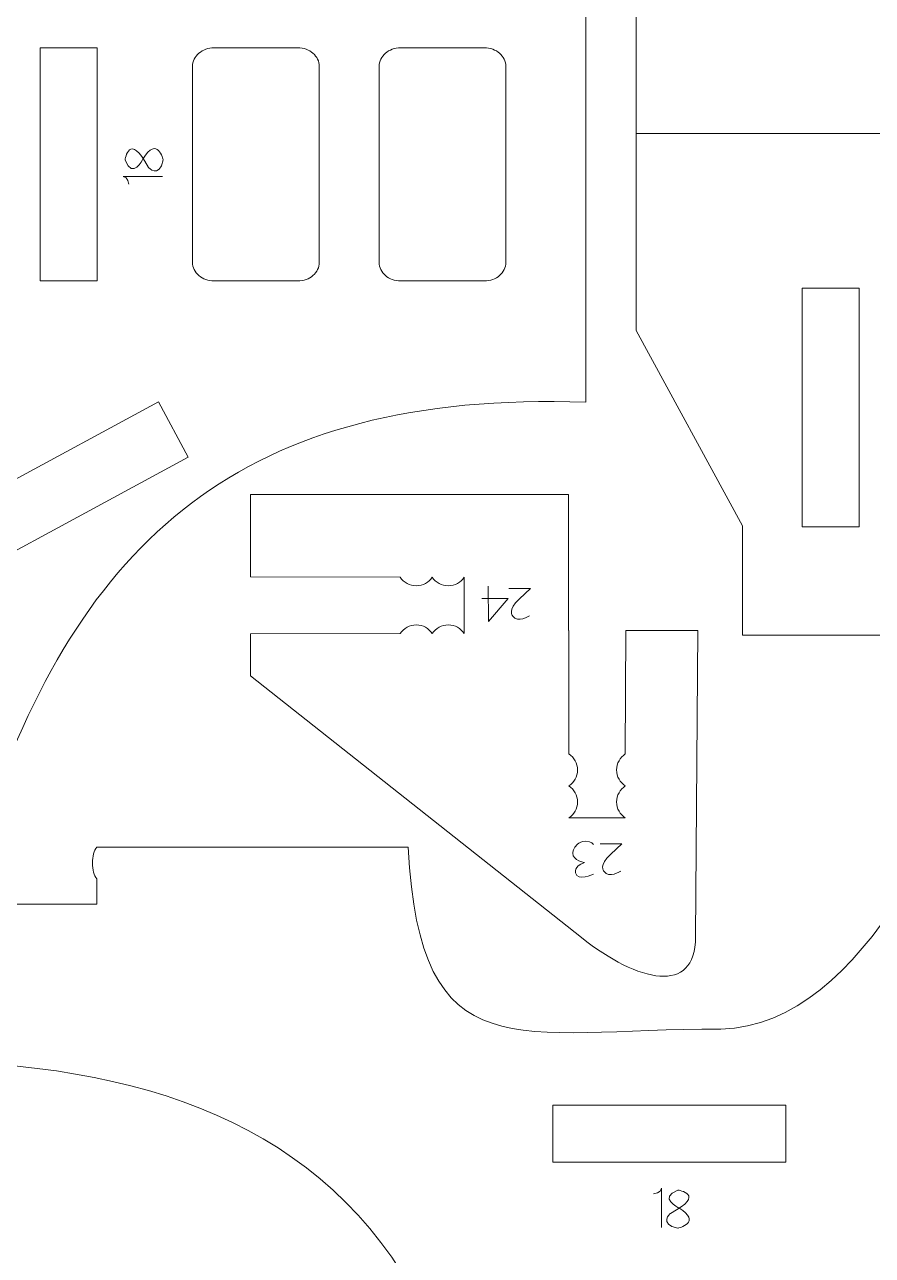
# Model space of a CAD drawing. Header units: centimetres. Extents: x -25 to 25, y -32.5 to 32.5.
# Drawn here: x -6.85 to -2.34, y -15.44 to -8.9 of the extents above; entities that cross this region are included whole.
import ezdxf

# ---------------------------------------------------------------- set-up
doc = ezdxf.new("R2010")
doc.units = ezdxf.units.CM
doc.header["$MEASUREMENT"] = 0
doc.layers.add('Capa 1', color=7, linetype='Continuous')

msp = doc.modelspace()

# ---------------------------------------------------------------- linework, layer by layer
at = {"layer": 'Capa 1', "color": 250, "lineweight": 9}
for points, knots in [([(-8.13728, -4.57478), (-8.13728, -4.57478), (-8.13728, -3.6281), (-8.13728, -3.6281), (-8.13728, -3.6281), (-8.13728, -3.6281), (-6.78828, -3.6281), (-6.78828, -3.6281), (-6.78828, -3.6281), (-7.26262, -6.23005), (-7.18712, -8.7196), (-3.86299, -8.66964), (-3.86299, -8.66964), (-3.86299, -8.66964), (-3.86299, -10.90465), (-3.86299, -10.90465), (-3.86299, -10.90465), (-5.69849, -10.84175), (-6.5558, -11.64392), (-7.06865, -13.1726), (-7.06865, -13.1726), (-7.06865, -13.1726), (-8.23524, -13.1726), (-8.23524, -13.1726), (-8.23524, -13.1726), (-8.23524, -13.1726), (-8.23817, -12.54241), (-8.23817, -12.54241)], [0, 0, 0, 0, 0.125, 0.125, 0.125, 0.125, 0.25, 0.25, 0.25, 0.25, 0.375, 0.375, 0.375, 0.375, 0.5, 0.5, 0.5, 0.5, 0.625, 0.625, 0.625, 0.625, 0.75, 0.75, 0.75, 0.75, 1, 1, 1, 1]), ([(-3.73009, -8.53035), (-3.73009, -8.53035), (-3.59559, -8.53035), (-3.59559, -8.53035), (-3.59559, -8.53035), (-3.59559, -8.53035), (-3.59559, -9.477), (-3.59559, -9.477)], [0, 0, 0, 0, 0.3333333, 0.3333333, 0.3333333, 0.3333333, 1, 1, 1, 1]), ([(-6.46366, -10.2604), (-6.46366, -10.2604), (-6.7666, -10.2604), (-6.7666, -10.2604), (-6.7666, -10.2604), (-6.7666, -10.2604), (-6.7666, -9.0204), (-6.7666, -9.0204), (-6.7666, -9.0204), (-6.7666, -9.0204), (-6.46366, -9.0204), (-6.46366, -9.0204), (-6.46366, -9.0204), (-6.46366, -9.0204), (-6.46366, -10.2604), (-6.46366, -10.2604)], [0, 0, 0, 0, 0.2, 0.2, 0.2, 0.2, 0.4, 0.4, 0.4, 0.4, 0.6, 0.6, 0.6, 0.6, 1, 1, 1, 1]), ([(-5.28139, -9.1198), (-5.28139, -9.1198), (-5.28139, -10.16099), (-5.28139, -10.16099), (-5.28139, -10.16099), (-5.28139, -10.16099), (-5.28197, -10.17113), (-5.28197, -10.17113), (-5.28197, -10.17113), (-5.28197, -10.17113), (-5.28373, -10.18097), (-5.28373, -10.18097), (-5.28373, -10.18097), (-5.28373, -10.18097), (-5.28655, -10.19048), (-5.28655, -10.19048), (-5.28655, -10.19048), (-5.28655, -10.19048), (-5.29043, -10.19961), (-5.29043, -10.19961), (-5.29043, -10.19961), (-5.29043, -10.19961), (-5.29525, -10.20828), (-5.29525, -10.20828), (-5.29525, -10.20828), (-5.29525, -10.20828), (-5.301, -10.21649), (-5.301, -10.21649), (-5.301, -10.21649), (-5.301, -10.21649), (-5.30761, -10.22414), (-5.30761, -10.22414), (-5.30761, -10.22414), (-5.30761, -10.22414), (-5.31501, -10.23121), (-5.31501, -10.23121), (-5.31501, -10.23121), (-5.31501, -10.23121), (-5.32315, -10.23764), (-5.32315, -10.23764), (-5.32315, -10.23764), (-5.32315, -10.23764), (-5.33197, -10.24337), (-5.33197, -10.24337), (-5.33197, -10.24337), (-5.33197, -10.24337), (-5.34143, -10.24836), (-5.34143, -10.24836), (-5.34143, -10.24836), (-5.34143, -10.24836), (-5.35144, -10.25255), (-5.35144, -10.25255), (-5.35144, -10.25255), (-5.35144, -10.25255), (-5.36193, -10.25592), (-5.36193, -10.25592), (-5.36193, -10.25592), (-5.36193, -10.25592), (-5.3729, -10.25836), (-5.3729, -10.25836), (-5.3729, -10.25836), (-5.3729, -10.25836), (-5.38425, -10.25989), (-5.38425, -10.25989), (-5.38425, -10.25989), (-5.38425, -10.25989), (-5.39592, -10.2604), (-5.39592, -10.2604), (-5.39592, -10.2604), (-5.39592, -10.2604), (-5.84109, -10.2604), (-5.84109, -10.2604), (-5.84109, -10.2604), (-5.84109, -10.2604), (-5.85278, -10.25989), (-5.85278, -10.25989), (-5.85278, -10.25989), (-5.85278, -10.25989), (-5.86411, -10.25836), (-5.86411, -10.25836), (-5.86411, -10.25836), (-5.86411, -10.25836), (-5.87507, -10.25592), (-5.87507, -10.25592), (-5.87507, -10.25592), (-5.87507, -10.25592), (-5.88559, -10.25255), (-5.88559, -10.25255), (-5.88559, -10.25255), (-5.88559, -10.25255), (-5.89561, -10.24836), (-5.89561, -10.24836), (-5.89561, -10.24836), (-5.89561, -10.24836), (-5.90504, -10.24337), (-5.90504, -10.24337), (-5.90504, -10.24337), (-5.90504, -10.24337), (-5.91386, -10.23764), (-5.91386, -10.23764), (-5.91386, -10.23764), (-5.91386, -10.23764), (-5.922, -10.23121), (-5.922, -10.23121), (-5.922, -10.23121), (-5.922, -10.23121), (-5.9294, -10.22414), (-5.9294, -10.22414), (-5.9294, -10.22414), (-5.9294, -10.22414), (-5.93601, -10.21649), (-5.93601, -10.21649), (-5.93601, -10.21649), (-5.93601, -10.21649), (-5.94176, -10.20828), (-5.94176, -10.20828), (-5.94176, -10.20828), (-5.94176, -10.20828), (-5.94661, -10.19961), (-5.94661, -10.19961), (-5.94661, -10.19961), (-5.94661, -10.19961), (-5.95046, -10.19048), (-5.95046, -10.19048), (-5.95046, -10.19048), (-5.95046, -10.19048), (-5.95328, -10.18097), (-5.95328, -10.18097), (-5.95328, -10.18097), (-5.95328, -10.18097), (-5.95504, -10.17113), (-5.95504, -10.17113), (-5.95504, -10.17113), (-5.95504, -10.17113), (-5.95562, -10.16099), (-5.95562, -10.16099), (-5.95562, -10.16099), (-5.95562, -10.16099), (-5.95562, -9.1198), (-5.95562, -9.1198), (-5.95562, -9.1198), (-5.95562, -9.1198), (-5.95504, -9.10968), (-5.95504, -9.10968), (-5.95504, -9.10968), (-5.95504, -9.10968), (-5.95328, -9.09982), (-5.95328, -9.09982), (-5.95328, -9.09982), (-5.95328, -9.09982), (-5.95046, -9.09031), (-5.95046, -9.09031), (-5.95046, -9.09031), (-5.95046, -9.09031), (-5.94661, -9.08121), (-5.94661, -9.08121), (-5.94661, -9.08121), (-5.94661, -9.08121), (-5.94176, -9.07251), (-5.94176, -9.07251), (-5.94176, -9.07251), (-5.94176, -9.07251), (-5.93601, -9.0643), (-5.93601, -9.0643), (-5.93601, -9.0643), (-5.93601, -9.0643), (-5.9294, -9.05665), (-5.9294, -9.05665), (-5.9294, -9.05665), (-5.9294, -9.05665), (-5.922, -9.04958), (-5.922, -9.04958), (-5.922, -9.04958), (-5.922, -9.04958), (-5.91386, -9.04316), (-5.91386, -9.04316), (-5.91386, -9.04316), (-5.91386, -9.04316), (-5.90504, -9.03742), (-5.90504, -9.03742), (-5.90504, -9.03742), (-5.90504, -9.03742), (-5.89561, -9.03243), (-5.89561, -9.03243), (-5.89561, -9.03243), (-5.89561, -9.03243), (-5.88559, -9.02824), (-5.88559, -9.02824), (-5.88559, -9.02824), (-5.88559, -9.02824), (-5.87507, -9.02487), (-5.87507, -9.02487), (-5.87507, -9.02487), (-5.87507, -9.02487), (-5.86411, -9.02243), (-5.86411, -9.02243), (-5.86411, -9.02243), (-5.86411, -9.02243), (-5.85278, -9.02093), (-5.85278, -9.02093), (-5.85278, -9.02093), (-5.85278, -9.02093), (-5.84109, -9.0204), (-5.84109, -9.0204), (-5.84109, -9.0204), (-5.84109, -9.0204), (-5.39592, -9.0204), (-5.39592, -9.0204), (-5.39592, -9.0204), (-5.39592, -9.0204), (-5.38425, -9.02093), (-5.38425, -9.02093), (-5.38425, -9.02093), (-5.38425, -9.02093), (-5.3729, -9.02243), (-5.3729, -9.02243), (-5.3729, -9.02243), (-5.3729, -9.02243), (-5.36193, -9.02487), (-5.36193, -9.02487), (-5.36193, -9.02487), (-5.36193, -9.02487), (-5.35144, -9.02824), (-5.35144, -9.02824), (-5.35144, -9.02824), (-5.35144, -9.02824), (-5.34143, -9.03243), (-5.34143, -9.03243), (-5.34143, -9.03243), (-5.34143, -9.03243), (-5.33197, -9.03742), (-5.33197, -9.03742), (-5.33197, -9.03742), (-5.33197, -9.03742), (-5.32315, -9.04316), (-5.32315, -9.04316), (-5.32315, -9.04316), (-5.32315, -9.04316), (-5.31501, -9.04958), (-5.31501, -9.04958), (-5.31501, -9.04958), (-5.31501, -9.04958), (-5.30761, -9.05665), (-5.30761, -9.05665), (-5.30761, -9.05665), (-5.30761, -9.05665), (-5.301, -9.0643), (-5.301, -9.0643), (-5.301, -9.0643), (-5.301, -9.0643), (-5.29525, -9.07251), (-5.29525, -9.07251), (-5.29525, -9.07251), (-5.29525, -9.07251), (-5.29043, -9.08121), (-5.29043, -9.08121), (-5.29043, -9.08121), (-5.29043, -9.08121), (-5.28655, -9.09031), (-5.28655, -9.09031), (-5.28655, -9.09031), (-5.28655, -9.09031), (-5.28373, -9.09982), (-5.28373, -9.09982), (-5.28373, -9.09982), (-5.28373, -9.09982), (-5.28197, -9.10968), (-5.28197, -9.10968), (-5.28197, -9.10968), (-5.28197, -9.10968), (-5.28139, -9.1198), (-5.28139, -9.1198)], [0, 0, 0, 0, 0.0144928, 0.0144928, 0.0144928, 0.0144928, 0.0289855, 0.0289855, 0.0289855, 0.0289855, 0.0434783, 0.0434783, 0.0434783, 0.0434783, 0.057971, 0.057971, 0.057971, 0.057971, 0.0724638, 0.0724638, 0.0724638, 0.0724638, 0.0869565, 0.0869565, 0.0869565, 0.0869565, 0.1014493, 0.1014493, 0.1014493, 0.1014493, 0.115942, 0.115942, 0.115942, 0.115942, 0.1304348, 0.1304348, 0.1304348, 0.1304348, 0.1449275, 0.1449275, 0.1449275, 0.1449275, 0.1594203, 0.1594203, 0.1594203, 0.1594203, 0.173913, 0.173913, 0.173913, 0.173913, 0.1884058, 0.1884058, 0.1884058, 0.1884058, 0.2028986, 0.2028986, 0.2028986, 0.2028986, 0.2173913, 0.2173913, 0.2173913, 0.2173913, 0.2318841, 0.2318841, 0.2318841, 0.2318841, 0.2463768, 0.2463768, 0.2463768, 0.2463768, 0.2608696, 0.2608696, 0.2608696, 0.2608696, 0.2753623, 0.2753623, 0.2753623, 0.2753623, 0.2898551, 0.2898551, 0.2898551, 0.2898551, 0.3043478, 0.3043478, 0.3043478, 0.3043478, 0.3188406, 0.3188406, 0.3188406, 0.3188406, 0.3333333, 0.3333333, 0.3333333, 0.3333333, 0.3478261, 0.3478261, 0.3478261, 0.3478261, 0.3623188, 0.3623188, 0.3623188, 0.3623188, 0.3768116, 0.3768116, 0.3768116, 0.3768116, 0.3913043, 0.3913043, 0.3913043, 0.3913043, 0.4057971, 0.4057971, 0.4057971, 0.4057971, 0.4202899, 0.4202899, 0.4202899, 0.4202899, 0.4347826, 0.4347826, 0.4347826, 0.4347826, 0.4492754, 0.4492754, 0.4492754, 0.4492754, 0.4637681, 0.4637681, 0.4637681, 0.4637681, 0.4782609, 0.4782609, 0.4782609, 0.4782609, 0.4927536, 0.4927536, 0.4927536, 0.4927536, 0.5072464, 0.5072464, 0.5072464, 0.5072464, 0.5217391, 0.5217391, 0.5217391, 0.5217391, 0.5362319, 0.5362319, 0.5362319, 0.5362319, 0.5507246, 0.5507246, 0.5507246, 0.5507246, 0.5652174, 0.5652174, 0.5652174, 0.5652174, 0.5797101, 0.5797101, 0.5797101, 0.5797101, 0.5942029, 0.5942029, 0.5942029, 0.5942029, 0.6086957, 0.6086957, 0.6086957, 0.6086957, 0.6231884, 0.6231884, 0.6231884, 0.6231884, 0.6376812, 0.6376812, 0.6376812, 0.6376812, 0.6521739, 0.6521739, 0.6521739, 0.6521739, 0.6666667, 0.6666667, 0.6666667, 0.6666667, 0.6811594, 0.6811594, 0.6811594, 0.6811594, 0.6956522, 0.6956522, 0.6956522, 0.6956522, 0.7101449, 0.7101449, 0.7101449, 0.7101449, 0.7246377, 0.7246377, 0.7246377, 0.7246377, 0.7391304, 0.7391304, 0.7391304, 0.7391304, 0.7536232, 0.7536232, 0.7536232, 0.7536232, 0.7681159, 0.7681159, 0.7681159, 0.7681159, 0.7826087, 0.7826087, 0.7826087, 0.7826087, 0.7971014, 0.7971014, 0.7971014, 0.7971014, 0.8115942, 0.8115942, 0.8115942, 0.8115942, 0.826087, 0.826087, 0.826087, 0.826087, 0.8405797, 0.8405797, 0.8405797, 0.8405797, 0.8550725, 0.8550725, 0.8550725, 0.8550725, 0.8695652, 0.8695652, 0.8695652, 0.8695652, 0.884058, 0.884058, 0.884058, 0.884058, 0.8985507, 0.8985507, 0.8985507, 0.8985507, 0.9130435, 0.9130435, 0.9130435, 0.9130435, 0.9275362, 0.9275362, 0.9275362, 0.9275362, 0.942029, 0.942029, 0.942029, 0.942029, 0.9565217, 0.9565217, 0.9565217, 0.9565217, 0.9710145, 0.9710145, 0.9710145, 0.9710145, 1, 1, 1, 1]), ([(-4.28917, -9.1198), (-4.28917, -9.1198), (-4.28917, -10.16099), (-4.28917, -10.16099), (-4.28917, -10.16099), (-4.28917, -10.16099), (-4.28976, -10.17113), (-4.28976, -10.17113), (-4.28976, -10.17113), (-4.28976, -10.17113), (-4.29151, -10.18097), (-4.29151, -10.18097), (-4.29151, -10.18097), (-4.29151, -10.18097), (-4.29433, -10.19048), (-4.29433, -10.19048), (-4.29433, -10.19048), (-4.29433, -10.19048), (-4.29821, -10.19961), (-4.29821, -10.19961), (-4.29821, -10.19961), (-4.29821, -10.19961), (-4.30304, -10.20828), (-4.30304, -10.20828), (-4.30304, -10.20828), (-4.30304, -10.20828), (-4.30878, -10.21649), (-4.30878, -10.21649), (-4.30878, -10.21649), (-4.30878, -10.21649), (-4.3154, -10.22414), (-4.3154, -10.22414), (-4.3154, -10.22414), (-4.3154, -10.22414), (-4.32279, -10.23121), (-4.32279, -10.23121), (-4.32279, -10.23121), (-4.32279, -10.23121), (-4.33094, -10.23764), (-4.33094, -10.23764), (-4.33094, -10.23764), (-4.33094, -10.23764), (-4.33975, -10.24337), (-4.33975, -10.24337), (-4.33975, -10.24337), (-4.33975, -10.24337), (-4.34921, -10.24836), (-4.34921, -10.24836), (-4.34921, -10.24836), (-4.34921, -10.24836), (-4.3592, -10.25255), (-4.3592, -10.25255), (-4.3592, -10.25255), (-4.3592, -10.25255), (-4.36972, -10.25592), (-4.36972, -10.25592), (-4.36972, -10.25592), (-4.36972, -10.25592), (-4.38068, -10.25836), (-4.38068, -10.25836), (-4.38068, -10.25836), (-4.38068, -10.25836), (-4.39201, -10.25989), (-4.39201, -10.25989), (-4.39201, -10.25989), (-4.39201, -10.25989), (-4.4037, -10.2604), (-4.4037, -10.2604), (-4.4037, -10.2604), (-4.4037, -10.2604), (-4.84888, -10.2604), (-4.84888, -10.2604), (-4.84888, -10.2604), (-4.84888, -10.2604), (-4.86054, -10.25989), (-4.86054, -10.25989), (-4.86054, -10.25989), (-4.86054, -10.25989), (-4.87189, -10.25836), (-4.87189, -10.25836), (-4.87189, -10.25836), (-4.87189, -10.25836), (-4.88286, -10.25592), (-4.88286, -10.25592), (-4.88286, -10.25592), (-4.88286, -10.25592), (-4.89338, -10.25255), (-4.89338, -10.25255), (-4.89338, -10.25255), (-4.89338, -10.25255), (-4.90337, -10.24836), (-4.90337, -10.24836), (-4.90337, -10.24836), (-4.90337, -10.24836), (-4.91282, -10.24337), (-4.91282, -10.24337), (-4.91282, -10.24337), (-4.91282, -10.24337), (-4.92164, -10.23764), (-4.92164, -10.23764), (-4.92164, -10.23764), (-4.92164, -10.23764), (-4.92979, -10.23121), (-4.92979, -10.23121), (-4.92979, -10.23121), (-4.92979, -10.23121), (-4.93718, -10.22414), (-4.93718, -10.22414), (-4.93718, -10.22414), (-4.93718, -10.22414), (-4.94379, -10.21649), (-4.94379, -10.21649), (-4.94379, -10.21649), (-4.94379, -10.21649), (-4.94954, -10.20828), (-4.94954, -10.20828), (-4.94954, -10.20828), (-4.94954, -10.20828), (-4.95437, -10.19961), (-4.95437, -10.19961), (-4.95437, -10.19961), (-4.95437, -10.19961), (-4.95824, -10.19048), (-4.95824, -10.19048), (-4.95824, -10.19048), (-4.95824, -10.19048), (-4.96106, -10.18097), (-4.96106, -10.18097), (-4.96106, -10.18097), (-4.96106, -10.18097), (-4.96282, -10.17113), (-4.96282, -10.17113), (-4.96282, -10.17113), (-4.96282, -10.17113), (-4.96341, -10.16099), (-4.96341, -10.16099), (-4.96341, -10.16099), (-4.96341, -10.16099), (-4.96341, -9.1198), (-4.96341, -9.1198), (-4.96341, -9.1198), (-4.96341, -9.1198), (-4.96282, -9.10968), (-4.96282, -9.10968), (-4.96282, -9.10968), (-4.96282, -9.10968), (-4.96106, -9.09982), (-4.96106, -9.09982), (-4.96106, -9.09982), (-4.96106, -9.09982), (-4.95824, -9.09031), (-4.95824, -9.09031), (-4.95824, -9.09031), (-4.95824, -9.09031), (-4.95437, -9.08121), (-4.95437, -9.08121), (-4.95437, -9.08121), (-4.95437, -9.08121), (-4.94954, -9.07251), (-4.94954, -9.07251), (-4.94954, -9.07251), (-4.94954, -9.07251), (-4.94379, -9.0643), (-4.94379, -9.0643), (-4.94379, -9.0643), (-4.94379, -9.0643), (-4.93718, -9.05665), (-4.93718, -9.05665), (-4.93718, -9.05665), (-4.93718, -9.05665), (-4.92979, -9.04958), (-4.92979, -9.04958), (-4.92979, -9.04958), (-4.92979, -9.04958), (-4.92164, -9.04316), (-4.92164, -9.04316), (-4.92164, -9.04316), (-4.92164, -9.04316), (-4.91282, -9.03742), (-4.91282, -9.03742), (-4.91282, -9.03742), (-4.91282, -9.03742), (-4.90337, -9.03243), (-4.90337, -9.03243), (-4.90337, -9.03243), (-4.90337, -9.03243), (-4.89338, -9.02824), (-4.89338, -9.02824), (-4.89338, -9.02824), (-4.89338, -9.02824), (-4.88286, -9.02487), (-4.88286, -9.02487), (-4.88286, -9.02487), (-4.88286, -9.02487), (-4.87189, -9.02243), (-4.87189, -9.02243), (-4.87189, -9.02243), (-4.87189, -9.02243), (-4.86054, -9.02093), (-4.86054, -9.02093), (-4.86054, -9.02093), (-4.86054, -9.02093), (-4.84888, -9.0204), (-4.84888, -9.0204), (-4.84888, -9.0204), (-4.84888, -9.0204), (-4.4037, -9.0204), (-4.4037, -9.0204), (-4.4037, -9.0204), (-4.4037, -9.0204), (-4.39201, -9.02093), (-4.39201, -9.02093), (-4.39201, -9.02093), (-4.39201, -9.02093), (-4.38068, -9.02243), (-4.38068, -9.02243), (-4.38068, -9.02243), (-4.38068, -9.02243), (-4.36972, -9.02487), (-4.36972, -9.02487), (-4.36972, -9.02487), (-4.36972, -9.02487), (-4.3592, -9.02824), (-4.3592, -9.02824), (-4.3592, -9.02824), (-4.3592, -9.02824), (-4.34921, -9.03243), (-4.34921, -9.03243), (-4.34921, -9.03243), (-4.34921, -9.03243), (-4.33975, -9.03742), (-4.33975, -9.03742), (-4.33975, -9.03742), (-4.33975, -9.03742), (-4.33094, -9.04316), (-4.33094, -9.04316), (-4.33094, -9.04316), (-4.33094, -9.04316), (-4.32279, -9.04958), (-4.32279, -9.04958), (-4.32279, -9.04958), (-4.32279, -9.04958), (-4.3154, -9.05665), (-4.3154, -9.05665), (-4.3154, -9.05665), (-4.3154, -9.05665), (-4.30878, -9.0643), (-4.30878, -9.0643), (-4.30878, -9.0643), (-4.30878, -9.0643), (-4.30304, -9.07251), (-4.30304, -9.07251), (-4.30304, -9.07251), (-4.30304, -9.07251), (-4.29821, -9.08121), (-4.29821, -9.08121), (-4.29821, -9.08121), (-4.29821, -9.08121), (-4.29433, -9.09031), (-4.29433, -9.09031), (-4.29433, -9.09031), (-4.29433, -9.09031), (-4.29151, -9.09982), (-4.29151, -9.09982), (-4.29151, -9.09982), (-4.29151, -9.09982), (-4.28976, -9.10968), (-4.28976, -9.10968), (-4.28976, -9.10968), (-4.28976, -9.10968), (-4.28917, -9.1198), (-4.28917, -9.1198)], [0, 0, 0, 0, 0.0144928, 0.0144928, 0.0144928, 0.0144928, 0.0289855, 0.0289855, 0.0289855, 0.0289855, 0.0434783, 0.0434783, 0.0434783, 0.0434783, 0.057971, 0.057971, 0.057971, 0.057971, 0.0724638, 0.0724638, 0.0724638, 0.0724638, 0.0869565, 0.0869565, 0.0869565, 0.0869565, 0.1014493, 0.1014493, 0.1014493, 0.1014493, 0.115942, 0.115942, 0.115942, 0.115942, 0.1304348, 0.1304348, 0.1304348, 0.1304348, 0.1449275, 0.1449275, 0.1449275, 0.1449275, 0.1594203, 0.1594203, 0.1594203, 0.1594203, 0.173913, 0.173913, 0.173913, 0.173913, 0.1884058, 0.1884058, 0.1884058, 0.1884058, 0.2028986, 0.2028986, 0.2028986, 0.2028986, 0.2173913, 0.2173913, 0.2173913, 0.2173913, 0.2318841, 0.2318841, 0.2318841, 0.2318841, 0.2463768, 0.2463768, 0.2463768, 0.2463768, 0.2608696, 0.2608696, 0.2608696, 0.2608696, 0.2753623, 0.2753623, 0.2753623, 0.2753623, 0.2898551, 0.2898551, 0.2898551, 0.2898551, 0.3043478, 0.3043478, 0.3043478, 0.3043478, 0.3188406, 0.3188406, 0.3188406, 0.3188406, 0.3333333, 0.3333333, 0.3333333, 0.3333333, 0.3478261, 0.3478261, 0.3478261, 0.3478261, 0.3623188, 0.3623188, 0.3623188, 0.3623188, 0.3768116, 0.3768116, 0.3768116, 0.3768116, 0.3913043, 0.3913043, 0.3913043, 0.3913043, 0.4057971, 0.4057971, 0.4057971, 0.4057971, 0.4202899, 0.4202899, 0.4202899, 0.4202899, 0.4347826, 0.4347826, 0.4347826, 0.4347826, 0.4492754, 0.4492754, 0.4492754, 0.4492754, 0.4637681, 0.4637681, 0.4637681, 0.4637681, 0.4782609, 0.4782609, 0.4782609, 0.4782609, 0.4927536, 0.4927536, 0.4927536, 0.4927536, 0.5072464, 0.5072464, 0.5072464, 0.5072464, 0.5217391, 0.5217391, 0.5217391, 0.5217391, 0.5362319, 0.5362319, 0.5362319, 0.5362319, 0.5507246, 0.5507246, 0.5507246, 0.5507246, 0.5652174, 0.5652174, 0.5652174, 0.5652174, 0.5797101, 0.5797101, 0.5797101, 0.5797101, 0.5942029, 0.5942029, 0.5942029, 0.5942029, 0.6086957, 0.6086957, 0.6086957, 0.6086957, 0.6231884, 0.6231884, 0.6231884, 0.6231884, 0.6376812, 0.6376812, 0.6376812, 0.6376812, 0.6521739, 0.6521739, 0.6521739, 0.6521739, 0.6666667, 0.6666667, 0.6666667, 0.6666667, 0.6811594, 0.6811594, 0.6811594, 0.6811594, 0.6956522, 0.6956522, 0.6956522, 0.6956522, 0.7101449, 0.7101449, 0.7101449, 0.7101449, 0.7246377, 0.7246377, 0.7246377, 0.7246377, 0.7391304, 0.7391304, 0.7391304, 0.7391304, 0.7536232, 0.7536232, 0.7536232, 0.7536232, 0.7681159, 0.7681159, 0.7681159, 0.7681159, 0.7826087, 0.7826087, 0.7826087, 0.7826087, 0.7971014, 0.7971014, 0.7971014, 0.7971014, 0.8115942, 0.8115942, 0.8115942, 0.8115942, 0.826087, 0.826087, 0.826087, 0.826087, 0.8405797, 0.8405797, 0.8405797, 0.8405797, 0.8550725, 0.8550725, 0.8550725, 0.8550725, 0.8695652, 0.8695652, 0.8695652, 0.8695652, 0.884058, 0.884058, 0.884058, 0.884058, 0.8985507, 0.8985507, 0.8985507, 0.8985507, 0.9130435, 0.9130435, 0.9130435, 0.9130435, 0.9275362, 0.9275362, 0.9275362, 0.9275362, 0.942029, 0.942029, 0.942029, 0.942029, 0.9565217, 0.9565217, 0.9565217, 0.9565217, 0.9710145, 0.9710145, 0.9710145, 0.9710145, 1, 1, 1, 1]), ([(-3.59559, -9.477), (-3.59559, -9.477), (-3.59559, -10.52307), (-3.59559, -10.52307), (-3.59559, -10.52307), (-3.59559, -10.52307), (-3.03098, -11.56143), (-3.03098, -11.56143), (-3.03098, -11.56143), (-3.03098, -11.56143), (-3.03098, -12.14284), (-3.03098, -12.14284), (-3.03098, -12.14284), (-3.03098, -12.14284), (-1.67285, -12.14284), (-1.67285, -12.14284), (-1.67285, -12.14284), (-1.67285, -12.14284), (-0.31472, -12.14284), (-0.31472, -12.14284), (-0.31472, -12.14284), (-0.31472, -12.14284), (-0.31472, -11.56143), (-0.31472, -11.56143), (-0.31472, -11.56143), (-0.31472, -11.56143), (0.24987, -10.52307), (0.24987, -10.52307), (0.24987, -10.52307), (0.24987, -10.52307), (0.24987, -9.477), (0.24987, -9.477), (0.24987, -9.477), (0.24987, -9.477), (-1.67285, -9.477), (-1.67285, -9.477), (-1.67285, -9.477), (-1.67285, -9.477), (-3.59559, -9.477), (-3.59559, -9.477)], [0, 0, 0, 0, 0.0909091, 0.0909091, 0.0909091, 0.0909091, 0.1818182, 0.1818182, 0.1818182, 0.1818182, 0.2727273, 0.2727273, 0.2727273, 0.2727273, 0.3636364, 0.3636364, 0.3636364, 0.3636364, 0.4545455, 0.4545455, 0.4545455, 0.4545455, 0.5454545, 0.5454545, 0.5454545, 0.5454545, 0.6363636, 0.6363636, 0.6363636, 0.6363636, 0.7272727, 0.7272727, 0.7272727, 0.7272727, 0.8181818, 0.8181818, 0.8181818, 0.8181818, 1, 1, 1, 1]), ([(-2.71258, -11.56782), (-2.71258, -11.56782), (-2.71258, -10.29782), (-2.71258, -10.29782), (-2.71258, -10.29782), (-2.71258, -10.29782), (-2.40967, -10.29782), (-2.40967, -10.29782), (-2.40967, -10.29782), (-2.40967, -10.29782), (-2.40967, -11.56782), (-2.40967, -11.56782), (-2.40967, -11.56782), (-2.40967, -11.56782), (-2.71258, -11.56782), (-2.71258, -11.56782)], [0, 0, 0, 0, 0.2, 0.2, 0.2, 0.2, 0.4, 0.4, 0.4, 0.4, 0.6, 0.6, 0.6, 0.6, 1, 1, 1, 1]), ([(-6.13764, -10.90334), (-6.13764, -10.90334), (-5.97878, -11.19699), (-5.97878, -11.19699), (-5.97878, -11.19699), (-5.97878, -11.19699), (-7.64236, -12.09747), (-7.64236, -12.09747), (-7.64236, -12.09747), (-7.64236, -12.09747), (-7.80108, -11.80348), (-7.80108, -11.80348), (-7.80108, -11.80348), (-7.80108, -11.80348), (-6.13764, -10.90334), (-6.13764, -10.90334)], [0, 0, 0, 0, 0.2, 0.2, 0.2, 0.2, 0.4, 0.4, 0.4, 0.4, 0.6, 0.6, 0.6, 0.6, 1, 1, 1, 1]), ([(-3.954, -12.77523), (-3.954, -12.77523), (-3.954, -12.11843), (-3.954, -12.11843), (-3.954, -12.11843), (-3.954, -12.11843), (-3.9552, -12.11843), (-3.9552, -12.11843), (-3.9552, -12.11843), (-3.9552, -12.11843), (-3.9552, -11.39618), (-3.9552, -11.39618), (-3.9552, -11.39618), (-3.9552, -11.39618), (-5.64713, -11.39618), (-5.64713, -11.39618), (-5.64713, -11.39618), (-5.64713, -11.39618), (-5.64713, -11.83363), (-5.64713, -11.83363), (-5.64713, -11.83363), (-5.64713, -11.83363), (-4.8508, -11.83511), (-4.8508, -11.83511)], [0, 0, 0, 0, 0.1428571, 0.1428571, 0.1428571, 0.1428571, 0.2857143, 0.2857143, 0.2857143, 0.2857143, 0.4285714, 0.4285714, 0.4285714, 0.4285714, 0.5714286, 0.5714286, 0.5714286, 0.5714286, 0.7142857, 0.7142857, 0.7142857, 0.7142857, 1, 1, 1, 1]), ([(-4.8508, -11.8351), (-4.83285, -11.8628), (-4.80146, -11.88116), (-4.76574, -11.88116), (-4.76574, -11.88116), (-4.73003, -11.88116), (-4.69864, -11.8628), (-4.68068, -11.8351)], [0, 0, 0, 0, 0.3333333, 0.3333333, 0.3333333, 0.3333333, 1, 1, 1, 1]), ([(-4.68068, -11.8351), (-4.66272, -11.8628), (-4.63133, -11.88116), (-4.59562, -11.88116), (-4.59562, -11.88116), (-4.5599, -11.88116), (-4.52851, -11.8628), (-4.51056, -11.8351), (-4.51056, -11.8351), (-4.51056, -11.8351), (-4.51055, -12.13511), (-4.51055, -12.13511)], [0, 0, 0, 0, 0.25, 0.25, 0.25, 0.25, 0.5, 0.5, 0.5, 0.5, 1, 1, 1, 1]), ([(-4.8508, -12.13511), (-4.83284, -12.10741), (-4.80145, -12.08905), (-4.76573, -12.08905), (-4.76573, -12.08905), (-4.73002, -12.08905), (-4.69863, -12.10741), (-4.68067, -12.13511)], [0, 0, 0, 0, 0.3333333, 0.3333333, 0.3333333, 0.3333333, 1, 1, 1, 1]), ([(-4.68067, -12.13511), (-4.66271, -12.10741), (-4.63132, -12.08905), (-4.59561, -12.08905), (-4.59561, -12.08905), (-4.5599, -12.08905), (-4.52851, -12.10741), (-4.51055, -12.13511)], [0, 0, 0, 0, 0.3333333, 0.3333333, 0.3333333, 0.3333333, 1, 1, 1, 1]), ([(-4.8508, -12.13512), (-4.8508, -12.13512), (-5.64713, -12.13657), (-5.64713, -12.13657), (-5.64713, -12.13657), (-5.64713, -12.13657), (-5.64713, -12.35966), (-5.64713, -12.35966), (-5.64713, -12.35966), (-5.64713, -12.35966), (-3.88646, -13.75177), (-3.88646, -13.75177), (-3.88646, -13.75177), (-3.88646, -13.75177), (-3.85811, -13.77367), (-3.85811, -13.77367), (-3.85811, -13.77367), (-3.85811, -13.77367), (-3.82985, -13.79457), (-3.82985, -13.79457), (-3.82985, -13.79457), (-3.82985, -13.79457), (-3.80167, -13.81435), (-3.80167, -13.81435), (-3.80167, -13.81435), (-3.80167, -13.81435), (-3.77369, -13.83304), (-3.77369, -13.83304), (-3.77369, -13.83304), (-3.77369, -13.83304), (-3.7459, -13.85059), (-3.7459, -13.85059), (-3.7459, -13.85059), (-3.7459, -13.85059), (-3.71839, -13.86697), (-3.71839, -13.86697), (-3.71839, -13.86697), (-3.71839, -13.86697), (-3.69121, -13.88209), (-3.69121, -13.88209), (-3.69121, -13.88209), (-3.69121, -13.88209), (-3.66443, -13.89596), (-3.66443, -13.89596), (-3.66443, -13.89596), (-3.66443, -13.89596), (-3.63809, -13.90854), (-3.63809, -13.90854), (-3.63809, -13.90854), (-3.63809, -13.90854), (-3.61223, -13.91976), (-3.61223, -13.91976), (-3.61223, -13.91976), (-3.61223, -13.91976), (-3.58695, -13.92961), (-3.58695, -13.92961), (-3.58695, -13.92961), (-3.58695, -13.92961), (-3.56223, -13.938), (-3.56223, -13.938), (-3.56223, -13.938), (-3.56223, -13.938), (-3.53821, -13.94498), (-3.53821, -13.94498), (-3.53821, -13.94498), (-3.53821, -13.94498), (-3.51488, -13.95045), (-3.51488, -13.95045), (-3.51488, -13.95045), (-3.51488, -13.95045), (-3.49234, -13.95435), (-3.49234, -13.95435), (-3.49234, -13.95435), (-3.49234, -13.95435), (-3.47061, -13.95673), (-3.47061, -13.95673), (-3.47061, -13.95673), (-3.47061, -13.95673), (-3.44976, -13.95745), (-3.44976, -13.95745), (-3.44976, -13.95745), (-3.44976, -13.95745), (-3.42987, -13.95653), (-3.42987, -13.95653), (-3.42987, -13.95653), (-3.42987, -13.95653), (-3.41093, -13.95391), (-3.41093, -13.95391), (-3.41093, -13.95391), (-3.41093, -13.95391), (-3.39307, -13.94955), (-3.39307, -13.94955), (-3.39307, -13.94955), (-3.39307, -13.94955), (-3.37627, -13.94344), (-3.37627, -13.94344), (-3.37627, -13.94344), (-3.37627, -13.94344), (-3.36065, -13.93552), (-3.36065, -13.93552), (-3.36065, -13.93552), (-3.36065, -13.93552), (-3.34623, -13.92573), (-3.34623, -13.92573), (-3.34623, -13.92573), (-3.34623, -13.92573), (-3.33309, -13.91407), (-3.33309, -13.91407), (-3.33309, -13.91407), (-3.33309, -13.91407), (-3.32126, -13.90048), (-3.32126, -13.90048), (-3.32126, -13.90048), (-3.32126, -13.90048), (-3.31079, -13.88491), (-3.31079, -13.88491), (-3.31079, -13.88491), (-3.31079, -13.88491), (-3.30175, -13.86733), (-3.30175, -13.86733), (-3.30175, -13.86733), (-3.30175, -13.86733), (-3.29419, -13.84775), (-3.29419, -13.84775), (-3.29419, -13.84775), (-3.29419, -13.84775), (-3.28817, -13.82604), (-3.28817, -13.82604), (-3.28817, -13.82604), (-3.28817, -13.82604), (-3.28376, -13.80221), (-3.28376, -13.80221), (-3.28376, -13.80221), (-3.28376, -13.80221), (-3.28097, -13.77624), (-3.28097, -13.77624), (-3.28097, -13.77624), (-3.28097, -13.77624), (-3.27991, -13.74809), (-3.27991, -13.74809), (-3.27991, -13.74809), (-3.27991, -13.74809), (-3.2683, -12.11843), (-3.2683, -12.11843), (-3.2683, -12.11843), (-3.2683, -12.11843), (-3.65106, -12.11843), (-3.65106, -12.11843), (-3.65106, -12.11843), (-3.65106, -12.11843), (-3.65399, -12.77523), (-3.65399, -12.77523)], [0, 0, 0, 0, 0.025641, 0.025641, 0.025641, 0.025641, 0.0512821, 0.0512821, 0.0512821, 0.0512821, 0.0769231, 0.0769231, 0.0769231, 0.0769231, 0.1025641, 0.1025641, 0.1025641, 0.1025641, 0.1282051, 0.1282051, 0.1282051, 0.1282051, 0.1538462, 0.1538462, 0.1538462, 0.1538462, 0.1794872, 0.1794872, 0.1794872, 0.1794872, 0.2051282, 0.2051282, 0.2051282, 0.2051282, 0.2307692, 0.2307692, 0.2307692, 0.2307692, 0.2564103, 0.2564103, 0.2564103, 0.2564103, 0.2820513, 0.2820513, 0.2820513, 0.2820513, 0.3076923, 0.3076923, 0.3076923, 0.3076923, 0.3333333, 0.3333333, 0.3333333, 0.3333333, 0.3589744, 0.3589744, 0.3589744, 0.3589744, 0.3846154, 0.3846154, 0.3846154, 0.3846154, 0.4102564, 0.4102564, 0.4102564, 0.4102564, 0.4358974, 0.4358974, 0.4358974, 0.4358974, 0.4615385, 0.4615385, 0.4615385, 0.4615385, 0.4871795, 0.4871795, 0.4871795, 0.4871795, 0.5128205, 0.5128205, 0.5128205, 0.5128205, 0.5384615, 0.5384615, 0.5384615, 0.5384615, 0.5641026, 0.5641026, 0.5641026, 0.5641026, 0.5897436, 0.5897436, 0.5897436, 0.5897436, 0.6153846, 0.6153846, 0.6153846, 0.6153846, 0.6410256, 0.6410256, 0.6410256, 0.6410256, 0.6666667, 0.6666667, 0.6666667, 0.6666667, 0.6923077, 0.6923077, 0.6923077, 0.6923077, 0.7179487, 0.7179487, 0.7179487, 0.7179487, 0.7435897, 0.7435897, 0.7435897, 0.7435897, 0.7692308, 0.7692308, 0.7692308, 0.7692308, 0.7948718, 0.7948718, 0.7948718, 0.7948718, 0.8205128, 0.8205128, 0.8205128, 0.8205128, 0.8461538, 0.8461538, 0.8461538, 0.8461538, 0.8717949, 0.8717949, 0.8717949, 0.8717949, 0.8974359, 0.8974359, 0.8974359, 0.8974359, 0.9230769, 0.9230769, 0.9230769, 0.9230769, 0.9487179, 0.9487179, 0.9487179, 0.9487179, 1, 1, 1, 1]), ([(0.11295, -12.3964), (0.11295, -12.3964), (-1.6514, -12.3964), (-1.6514, -12.3964), (-1.6514, -12.3964), (-1.88161, -13.00385), (-2.37141, -14.22213), (-3.14552, -14.23798), (-3.14552, -14.23798), (-4.2381, -14.23798), (-4.74378, -14.47728), (-4.8091, -13.27121), (-4.8091, -13.27121), (-4.8091, -13.27121), (-6.46528, -13.27121), (-6.46528, -13.27121)], [0, 0, 0, 0, 0.2, 0.2, 0.2, 0.2, 0.4, 0.4, 0.4, 0.4, 0.6, 0.6, 0.6, 0.6, 1, 1, 1, 1]), ([(-3.954, -12.77524), (-3.9263, -12.7932), (-3.90794, -12.82459), (-3.90794, -12.86031), (-3.90794, -12.86031), (-3.90794, -12.89602), (-3.9263, -12.92741), (-3.954, -12.94537)], [0, 0, 0, 0, 0.3333333, 0.3333333, 0.3333333, 0.3333333, 1, 1, 1, 1]), ([(-3.65399, -12.77524), (-3.68169, -12.79319), (-3.70005, -12.82458), (-3.70005, -12.8603), (-3.70005, -12.8603), (-3.70005, -12.89601), (-3.68169, -12.9274), (-3.65399, -12.94536)], [0, 0, 0, 0, 0.3333333, 0.3333333, 0.3333333, 0.3333333, 1, 1, 1, 1]), ([(-3.65399, -12.94536), (-3.68169, -12.96332), (-3.70005, -12.99471), (-3.70005, -13.03042), (-3.70005, -13.03042), (-3.70005, -13.06614), (-3.68169, -13.09753), (-3.65399, -13.11548), (-3.65399, -13.11548), (-3.65399, -13.11548), (-3.954, -13.11549), (-3.954, -13.11549)], [0, 0, 0, 0, 0.25, 0.25, 0.25, 0.25, 0.5, 0.5, 0.5, 0.5, 1, 1, 1, 1]), ([(-3.954, -12.94537), (-3.9263, -12.96333), (-3.90794, -12.99472), (-3.90794, -13.03043), (-3.90794, -13.03043), (-3.90794, -13.06614), (-3.9263, -13.09753), (-3.954, -13.11549)], [0, 0, 0, 0, 0.3333333, 0.3333333, 0.3333333, 0.3333333, 1, 1, 1, 1]), ([(-8.48487, -13.27121), (-8.48487, -13.27121), (-9.43155, -13.27121), (-9.43155, -13.27121), (-9.43155, -13.27121), (-9.43155, -13.27121), (-9.43155, -14.62021), (-9.43155, -14.62021), (-9.43155, -14.62021), (-6.8296, -14.14587), (-4.34005, -14.22137), (-4.39001, -17.5455), (-4.39001, -17.5455), (-4.39001, -17.5455), (-2.155, -17.5455), (-2.155, -17.5455), (-2.155, -17.5455), (-2.2179, -15.71), (-1.41573, -14.85269), (0.11295, -14.33984), (0.11295, -14.33984), (0.11295, -14.33984), (0.11295, -13.17325), (0.11295, -13.17325)], [0, 0, 0, 0, 0.1428571, 0.1428571, 0.1428571, 0.1428571, 0.2857143, 0.2857143, 0.2857143, 0.2857143, 0.4285714, 0.4285714, 0.4285714, 0.4285714, 0.5714286, 0.5714286, 0.5714286, 0.5714286, 0.7142857, 0.7142857, 0.7142857, 0.7142857, 1, 1, 1, 1]), ([(-6.46528, -13.27121), (-6.47913, -13.28899), (-6.48831, -13.32007), (-6.48831, -13.35543), (-6.48831, -13.35543), (-6.48831, -13.39079), (-6.47913, -13.42187), (-6.46528, -13.43965)], [0, 0, 0, 0, 0.3333333, 0.3333333, 0.3333333, 0.3333333, 1, 1, 1, 1]), ([(-6.46528, -13.43965), (-6.46528, -13.43965), (-6.46528, -13.57415), (-6.46528, -13.57415), (-6.46528, -13.57415), (-6.46528, -13.57415), (-8.48487, -13.57415), (-8.48487, -13.57415), (-8.48487, -13.57415), (-8.48487, -13.57415), (-8.48487, -13.43965), (-8.48487, -13.43965)], [0, 0, 0, 0, 0.25, 0.25, 0.25, 0.25, 0.5, 0.5, 0.5, 0.5, 1, 1, 1, 1]), ([(-2.79925, -14.94483), (-2.79925, -14.94483), (-2.79925, -14.64189), (-2.79925, -14.64189), (-2.79925, -14.64189), (-2.79925, -14.64189), (-4.03925, -14.64189), (-4.03925, -14.64189), (-4.03925, -14.64189), (-4.03925, -14.64189), (-4.03925, -14.94483), (-4.03925, -14.94483), (-4.03925, -14.94483), (-4.03925, -14.94483), (-2.79925, -14.94483), (-2.79925, -14.94483)], [0, 0, 0, 0, 0.2, 0.2, 0.2, 0.2, 0.4, 0.4, 0.4, 0.4, 0.6, 0.6, 0.6, 0.6, 1, 1, 1, 1]), ([(-5.86434, -16.58618), (-5.93352, -16.2754), (-6.19169, -16.05178), (-6.53303, -16.05864), (-6.53303, -16.05864), (-6.53303, -16.05864), (-6.25939, -17.08185), (-6.25939, -17.08185), (-6.25939, -17.08185), (-6.25939, -17.08185), (-6.55207, -17.16004), (-6.55207, -17.16004), (-6.55207, -17.16004), (-6.55207, -17.16004), (-7.13538, -14.9789), (-7.13538, -14.9789), (-7.13538, -14.9789), (-7.32604, -14.81641), (-7.39706, -15.05743), (-7.39935, -15.21504), (-7.39935, -15.21504), (-7.39935, -15.21504), (-7.39898, -16.37154), (-7.39898, -16.37154), (-7.39898, -16.37154), (-7.39898, -16.37154), (-8.76302, -16.37198), (-8.76302, -16.37198), (-8.76302, -16.37198), (-8.76302, -16.37198), (-8.76307, -16.23747), (-8.76307, -16.23747)], [0, 0, 0, 0, 0.1111111, 0.1111111, 0.1111111, 0.1111111, 0.2222222, 0.2222222, 0.2222222, 0.2222222, 0.3333333, 0.3333333, 0.3333333, 0.3333333, 0.4444444, 0.4444444, 0.4444444, 0.4444444, 0.5555556, 0.5555556, 0.5555556, 0.5555556, 0.6666667, 0.6666667, 0.6666667, 0.6666667, 0.7777778, 0.7777778, 0.7777778, 0.7777778, 1, 1, 1, 1])]:
    msp.add_open_spline(points, degree=3, knots=knots, dxfattribs=at)
at = {"layer": 'Capa 1', "color": 22, "lineweight": 5}
for points, knots in [([(-6.22016, -9.61236), (-6.22016, -9.61236), (-6.27387, -9.72417), (-6.31434, -9.6171), (-6.31434, -9.6171), (-6.31434, -9.6171), (-6.29316, -9.4604), (-6.19049, -9.65641), (-6.19049, -9.65641), (-6.19049, -9.65641), (-6.13512, -9.72007), (-6.11148, -9.61676), (-6.11148, -9.61676), (-6.11148, -9.61676), (-6.14278, -9.48335), (-6.22016, -9.61236)], [0, 0, 0, 0, 0.2, 0.2, 0.2, 0.2, 0.4, 0.4, 0.4, 0.4, 0.6, 0.6, 0.6, 0.6, 1, 1, 1, 1]), ([(-4.41631, -11.94777), (-4.41631, -11.94777), (-4.27665, -11.94777), (-4.27665, -11.94777), (-4.27665, -11.94777), (-4.27665, -11.94777), (-4.3817, -12.07138), (-4.3817, -12.07138), (-4.3817, -12.07138), (-4.3817, -12.07138), (-4.38291, -11.88347), (-4.38291, -11.88347)], [0, 0, 0, 0, 0.25, 0.25, 0.25, 0.25, 0.5, 0.5, 0.5, 0.5, 1, 1, 1, 1]), ([(-4.21601, -11.95042), (-4.21601, -11.95042), (-4.15793, -11.89604), (-4.15793, -11.89604), (-4.15793, -11.89604), (-4.15793, -11.89604), (-4.27325, -11.89604), (-4.27325, -11.89604)], [0, 0, 0, 0, 0.3333333, 0.3333333, 0.3333333, 0.3333333, 1, 1, 1, 1]), ([(-4.16409, -12.04066), (-4.16409, -12.04066), (-4.22592, -12.08147), (-4.25308, -12.04066), (-4.25308, -12.04066), (-4.25308, -12.04066), (-4.284, -12.00976), (-4.21601, -11.95042)], [0, 0, 0, 0, 0.3333333, 0.3333333, 0.3333333, 0.3333333, 1, 1, 1, 1]), ([(-3.82344, -13.25686), (-3.82344, -13.25686), (-3.83067, -13.23838), (-3.86672, -13.23958), (-3.86672, -13.23958), (-3.88543, -13.2402), (-3.89883, -13.24689), (-3.90855, -13.25454), (-3.90855, -13.25454), (-3.93225, -13.27324), (-3.93347, -13.30228), (-3.93347, -13.30228), (-3.93347, -13.30228), (-3.93225, -13.34399), (-3.87103, -13.35203), (-3.87103, -13.35203), (-3.87103, -13.35203), (-3.93099, -13.37432), (-3.91862, -13.40645), (-3.91862, -13.40645), (-3.91862, -13.40645), (-3.90998, -13.45588), (-3.82344, -13.41389), (-3.82344, -13.41389)], [0, 0, 0, 0, 0.1428571, 0.1428571, 0.1428571, 0.1428571, 0.2857143, 0.2857143, 0.2857143, 0.2857143, 0.4285714, 0.4285714, 0.4285714, 0.4285714, 0.5714286, 0.5714286, 0.5714286, 0.5714286, 0.7142857, 0.7142857, 0.7142857, 0.7142857, 1, 1, 1, 1]), ([(-3.7309, -13.30802), (-3.7309, -13.30802), (-3.67282, -13.25364), (-3.67282, -13.25364), (-3.67282, -13.25364), (-3.67282, -13.25364), (-3.78814, -13.25364), (-3.78814, -13.25364)], [0, 0, 0, 0, 0.3333333, 0.3333333, 0.3333333, 0.3333333, 1, 1, 1, 1]), ([(-3.67898, -13.39826), (-3.67898, -13.39826), (-3.74081, -13.43907), (-3.76797, -13.39826), (-3.76797, -13.39826), (-3.76797, -13.39826), (-3.79889, -13.36736), (-3.7309, -13.30802)], [0, 0, 0, 0, 0.3333333, 0.3333333, 0.3333333, 0.3333333, 1, 1, 1, 1]), ([(-3.36989, -15.18833), (-3.36989, -15.18833), (-3.4817, -15.13462), (-3.37463, -15.09415), (-3.37463, -15.09415), (-3.37463, -15.09415), (-3.21793, -15.11533), (-3.41394, -15.218), (-3.41394, -15.218), (-3.41394, -15.218), (-3.4776, -15.27337), (-3.37429, -15.29701), (-3.37429, -15.29701), (-3.37429, -15.29701), (-3.24088, -15.26571), (-3.36989, -15.18833)], [0, 0, 0, 0, 0.2, 0.2, 0.2, 0.2, 0.4, 0.4, 0.4, 0.4, 0.6, 0.6, 0.6, 0.6, 1, 1, 1, 1])]:
    msp.add_open_spline(points, degree=3, knots=knots, dxfattribs=at)
for points in [[(-6.29512, -9.74598), (-6.29512, -9.74598), (-6.29677, -9.70557), (-6.32454, -9.70393)], [(-6.32454, -9.70393), (-6.32454, -9.70393), (-6.11503, -9.70393), (-6.11503, -9.70393)], [(-3.50351, -15.11337), (-3.50351, -15.11337), (-3.4631, -15.11172), (-3.46146, -15.08395)], [(-3.46146, -15.08395), (-3.46146, -15.08395), (-3.46146, -15.29346), (-3.46146, -15.29346)]]:
    msp.add_open_spline(points, degree=3, dxfattribs=at)

doc.saveas('drawing.dxf')
